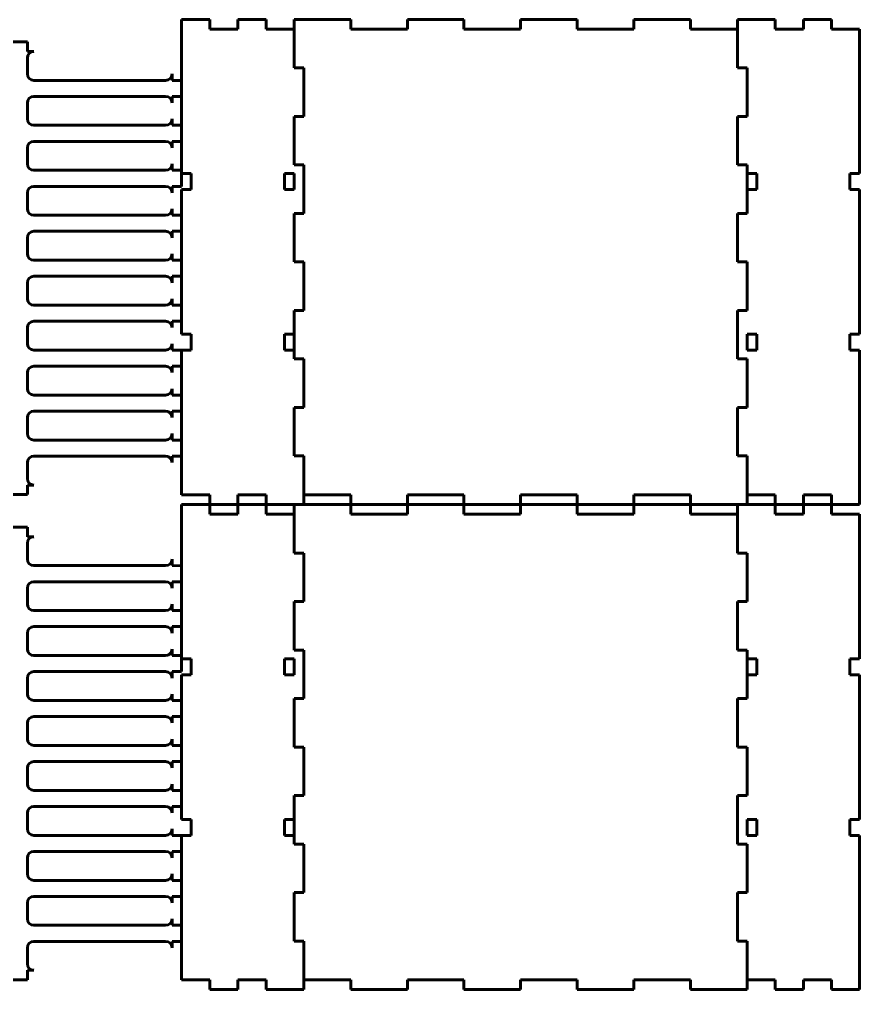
# Model space of a CAD drawing. Header units: millimetres. Extents: x -30 to 2296, y -1192 to 399.
# Drawn here: x 1773 to 2296, y -1192 to -587 of the extents above; entities that cross this region are included whole.
import ezdxf

# ---------------------------------------------------------------- set-up
doc = ezdxf.new("R2010")
doc.units = ezdxf.units.MM
doc.linetypes.add('K5LT_BASIC', pattern=[0])

msp = doc.modelspace()

# ---------------------------------------------------------------- linework, layer by layer
at = {"color": 143, "linetype": 'K5LT_BASIC', "lineweight": 60, "true_color": 0x33acca}
for p, q in [((1873.966, -587.34), (1873.966, -683.34)), ((1873.966, -587.34), (1891.466, -587.34)), ((1891.466, -587.34), (1891.466, -593.34)), ((1908.966, -593.34), (1908.966, -587.34)), ((1908.966, -587.34), (1926.466, -587.34)), ((1926.466, -587.34), (1926.466, -593.34)), ((1967.966, -587.34), (1943.966, -587.34)), ((1967.966, -587.34), (1977.966, -587.34)), ((1979.216, -587.34), (1977.966, -587.34)), ((1979.216, -587.34), (1979.216, -593.34)), ((2014.466, -587.34), (2014.466, -593.34)), ((2023.966, -587.34), (2014.466, -587.34)), ((2023.966, -587.34), (2033.966, -587.34)), ((2049.716, -587.34), (2033.966, -587.34)), ((2049.716, -587.34), (2049.716, -593.34)), ((2084.966, -587.34), (2084.966, -593.34)), ((2084.966, -587.34), (2089.966, -587.34)), ((2107.966, -587.34), (2089.966, -587.34)), ((2107.966, -587.34), (2117.966, -587.34)), ((2120.216, -587.34), (2117.966, -587.34)), ((2120.216, -587.34), (2120.216, -593.34)), ((2155.466, -587.34), (2155.466, -593.34)), ((2163.966, -587.34), (2155.466, -587.34)), ((2163.966, -587.34), (2173.966, -587.34)), ((2190.716, -587.34), (2173.966, -587.34)), ((2190.716, -593.34), (2190.716, -587.34)), ((2219.966, -587.34), (2219.966, -617.54)), ((2243.466, -587.34), (2219.966, -587.34)), ((2243.466, -587.34), (2243.466, -593.34)), ((2278.466, -587.34), (2260.966, -587.34)), ((2260.966, -587.34), (2260.966, -593.34)), ((2278.466, -587.34), (2278.466, -593.34)), ((1908.966, -593.34), (1891.466, -593.34)), ((1943.966, -593.34), (1926.466, -593.34)), ((1979.216, -593.34), (2014.466, -593.34)), ((2049.716, -593.34), (2084.966, -593.34)), ((2120.216, -593.34), (2155.466, -593.34)), ((2190.716, -593.34), (2219.966, -593.34)), ((2260.966, -593.34), (2243.466, -593.34)), ((2295.966, -593.34), (2278.466, -593.34)), ((2295.966, -593.34), (2295.966, -683.34)), ((1777.966, -601.306), (1767.966, -601.306)), ((1777.966, -607.306), (1777.966, -601.306)), ((1943.966, -617.54), (1949.966, -617.54)), ((1949.966, -647.74), (1949.966, -617.54)), ((2219.966, -617.54), (2225.966, -617.54)), ((1867.966, -625.306), (1873.966, -625.34)), ((1867.966, -635.306), (1873.966, -635.306)), ((1949.966, -647.74), (1943.966, -647.74)), ((2225.966, -647.74), (2219.966, -647.74)), ((2219.966, -647.74), (2219.966, -677.94)), ((1867.966, -653.306), (1873.966, -653.306)), ((1867.966, -663.306), (1873.966, -663.306)), ((1867.966, -681.306), (1873.966, -681.306)), ((1949.966, -677.94), (1943.966, -677.94)), ((1949.966, -708.14), (1949.966, -677.94)), ((2225.966, -677.94), (2219.966, -677.94)), ((1873.966, -683.34), (1879.966, -683.34)), ((1873.966, -683.34), (1873.966, -691.306)), ((1879.966, -683.34), (1879.966, -693.34)), ((1937.966, -683.34), (1943.966, -683.34)), ((1937.966, -693.34), (1937.966, -683.34)), ((1943.966, -683.34), (1943.966, -693.34)), ((2225.966, -683.34), (2231.966, -683.34)), ((2225.966, -683.34), (2225.966, -693.34)), ((2231.966, -683.34), (2231.966, -693.34)), ((2295.966, -683.34), (2289.966, -683.34)), ((2289.966, -683.34), (2289.966, -693.34)), ((1867.966, -691.306), (1873.966, -691.306)), ((1879.966, -693.34), (1873.966, -693.34)), ((1873.966, -693.34), (1873.966, -783.34)), ((1943.966, -693.34), (1937.966, -693.34)), ((2231.966, -693.34), (2225.966, -693.34)), ((2289.966, -693.34), (2295.966, -693.34)), ((2295.966, -693.34), (2295.966, -783.34)), ((1867.966, -709.306), (1873.966, -709.34)), ((1943.966, -708.14), (1949.966, -708.14)), ((2225.966, -708.14), (2219.966, -708.14)), ((2219.966, -708.14), (2219.966, -738.34)), ((1867.966, -719.306), (1873.966, -719.306)), ((1867.966, -737.306), (1873.966, -737.306)), ((1949.966, -738.34), (1943.966, -738.34)), ((1949.966, -768.54), (1949.966, -738.34)), ((2219.966, -738.34), (2225.966, -738.34)), ((1867.966, -747.306), (1873.966, -747.306)), ((1867.966, -765.306), (1873.966, -765.34)), ((1949.966, -768.54), (1943.966, -768.54)), ((2225.966, -768.54), (2219.966, -768.54)), ((2219.966, -768.54), (2219.966, -798.74)), ((1867.966, -775.306), (1873.966, -775.306)), ((1879.966, -783.34), (1873.966, -783.34)), ((1879.966, -783.34), (1879.966, -793.34)), ((1937.966, -793.34), (1937.966, -783.34)), ((1937.966, -783.34), (1943.966, -783.34)), ((1943.966, -783.34), (1943.966, -793.34)), ((2225.966, -793.34), (2225.966, -783.34)), ((2225.966, -783.34), (2231.966, -783.34)), ((2231.966, -783.34), (2231.966, -793.34)), ((2295.966, -783.34), (2289.966, -783.34)), ((2289.966, -783.34), (2289.966, -793.34)), ((1867.966, -793.306), (1873.966, -793.306)), ((1873.966, -793.34), (1879.966, -793.34)), ((1873.966, -793.34), (1873.966, -883.34)), ((1943.966, -793.34), (1937.966, -793.34)), ((2231.966, -793.34), (2225.966, -793.34)), ((2295.966, -793.34), (2289.966, -793.34)), ((2295.966, -793.34), (2295.966, -889.34)), ((1867.966, -803.306), (1873.966, -803.306)), ((1949.966, -798.74), (1943.966, -798.74)), ((1949.966, -828.94), (1949.966, -798.74)), ((2219.966, -798.74), (2225.966, -798.74)), ((1867.966, -821.306), (1873.966, -821.34)), ((1867.966, -831.306), (1873.966, -831.306)), ((1949.966, -828.94), (1943.966, -828.94)), ((2225.966, -828.94), (2219.966, -828.94)), ((2219.966, -828.94), (2219.966, -859.14)), ((1867.966, -849.306), (1873.966, -849.306)), ((1867.966, -859.306), (1873.966, -859.306)), ((1949.966, -859.14), (1943.966, -859.14)), ((1949.966, -889.34), (1949.966, -859.14)), ((2219.966, -859.14), (2225.966, -859.14)), ((1777.966, -883.306), (1777.966, -877.306)), ((1777.966, -883.306), (1777.966, -877.306)), ((1777.966, -883.306), (1767.966, -883.306)), ((1873.966, -883.34), (1891.466, -883.34)), ((1891.466, -883.34), (1891.466, -889.34)), ((1908.966, -889.34), (1908.966, -883.34)), ((1908.966, -883.34), (1926.466, -883.34)), ((1926.466, -883.34), (1926.466, -889.34)), ((1949.966, -883.34), (1979.216, -883.34)), ((1979.216, -883.34), (1979.216, -889.34)), ((2049.716, -883.34), (2014.466, -883.34)), ((2014.466, -889.34), (2014.466, -883.34)), ((2049.716, -889.34), (2049.716, -883.34)), ((2120.216, -883.34), (2084.966, -883.34)), ((2084.966, -889.34), (2084.966, -883.34)), ((2120.216, -889.34), (2120.216, -883.34)), ((2190.716, -883.34), (2155.466, -883.34)), ((2155.466, -889.34), (2155.466, -883.34)), ((2190.716, -889.34), (2190.716, -883.34)), ((2243.466, -883.34), (2225.966, -883.34)), ((2243.466, -889.34), (2243.466, -883.34)), ((2260.966, -889.34), (2260.966, -883.34)), ((2260.966, -883.34), (2278.466, -883.34)), ((2278.466, -883.34), (2278.466, -889.34)), ((1873.966, -889.53), (1873.966, -985.53)), ((1873.966, -889.53), (1891.466, -889.53)), ((1891.466, -889.34), (1908.966, -889.34)), ((1891.466, -889.53), (1891.466, -895.53)), ((1908.966, -895.53), (1908.966, -889.53)), ((1908.966, -889.53), (1926.466, -889.53)), ((1926.466, -889.34), (1949.966, -889.34)), ((1926.466, -889.53), (1926.466, -895.53)), ((1967.966, -889.53), (1943.966, -889.53)), ((1967.966, -889.53), (1977.966, -889.53)), ((1979.216, -889.53), (1977.966, -889.53)), ((1995.966, -889.34), (1979.216, -889.34)), ((1979.216, -889.53), (1979.216, -895.53)), ((1995.966, -889.34), (2005.966, -889.34)), ((2014.466, -889.34), (2005.966, -889.34)), ((2014.466, -889.53), (2014.466, -895.53)), ((2023.966, -889.53), (2014.466, -889.53)), ((2023.966, -889.53), (2033.966, -889.53)), ((2049.716, -889.53), (2033.966, -889.53)), ((2051.966, -889.34), (2049.716, -889.34)), ((2049.716, -889.53), (2049.716, -895.53)), ((2051.966, -889.34), (2061.966, -889.34)), ((2079.966, -889.34), (2061.966, -889.34)), ((2079.966, -889.34), (2084.966, -889.34)), ((2084.966, -889.53), (2084.966, -895.53)), ((2084.966, -889.53), (2089.966, -889.53)), ((2107.966, -889.53), (2089.966, -889.53)), ((2107.966, -889.53), (2117.966, -889.53)), ((2120.216, -889.53), (2117.966, -889.53)), ((2135.966, -889.34), (2120.216, -889.34)), ((2120.216, -889.53), (2120.216, -895.53)), ((2135.966, -889.34), (2145.966, -889.34)), ((2155.466, -889.34), (2145.966, -889.34)), ((2155.466, -889.53), (2155.466, -895.53)), ((2163.966, -889.53), (2155.466, -889.53)), ((2163.966, -889.53), (2173.966, -889.53)), ((2190.716, -889.53), (2173.966, -889.53)), ((2191.966, -889.34), (2190.716, -889.34)), ((2190.716, -895.53), (2190.716, -889.53)), ((2191.966, -889.34), (2201.966, -889.34)), ((2225.966, -889.34), (2201.966, -889.34)), ((2219.966, -889.53), (2219.966, -919.73)), ((2243.466, -889.53), (2219.966, -889.53)), ((2260.966, -889.34), (2243.466, -889.34)), ((2243.466, -889.53), (2243.466, -895.53)), ((2278.466, -889.53), (2260.966, -889.53)), ((2260.966, -889.53), (2260.966, -895.53)), ((2295.966, -889.34), (2278.466, -889.34)), ((2278.466, -889.53), (2278.466, -895.53)), ((1908.966, -895.53), (1891.466, -895.53)), ((1943.966, -895.53), (1926.466, -895.53)), ((1979.216, -895.53), (2014.466, -895.53)), ((2049.716, -895.53), (2084.966, -895.53)), ((2120.216, -895.53), (2155.466, -895.53)), ((2190.716, -895.53), (2219.966, -895.53)), ((2260.966, -895.53), (2243.466, -895.53)), ((2295.966, -895.53), (2278.466, -895.53)), ((2295.966, -895.53), (2295.966, -985.53)), ((1777.966, -903.496), (1767.966, -903.496)), ((1777.966, -909.496), (1777.966, -903.496)), ((1943.966, -919.73), (1949.966, -919.73)), ((1949.966, -949.93), (1949.966, -919.73)), ((2219.966, -919.73), (2225.966, -919.73)), ((1867.966, -927.496), (1873.966, -927.53)), ((1867.966, -937.496), (1873.966, -937.496)), ((1949.966, -949.93), (1943.966, -949.93)), ((2225.966, -949.93), (2219.966, -949.93)), ((2219.966, -949.93), (2219.966, -980.13)), ((1867.966, -955.496), (1873.966, -955.496)), ((1867.966, -965.496), (1873.966, -965.496)), ((1867.966, -983.496), (1873.966, -983.496)), ((1949.966, -980.13), (1943.966, -980.13)), ((1949.966, -1010.33), (1949.966, -980.13)), ((2225.966, -980.13), (2219.966, -980.13)), ((1873.966, -985.53), (1879.966, -985.53)), ((1873.966, -985.53), (1873.966, -993.496)), ((1879.966, -985.53), (1879.966, -995.53)), ((1937.966, -985.53), (1943.966, -985.53)), ((1937.966, -995.53), (1937.966, -985.53)), ((1943.966, -985.53), (1943.966, -995.53)), ((2225.966, -985.53), (2231.966, -985.53)), ((2225.966, -985.53), (2225.966, -995.53)), ((2231.966, -985.53), (2231.966, -995.53)), ((2295.966, -985.53), (2289.966, -985.53)), ((2289.966, -985.53), (2289.966, -995.53)), ((1867.966, -993.496), (1873.966, -993.496)), ((1879.966, -995.53), (1873.966, -995.53)), ((1873.966, -995.53), (1873.966, -1085.53)), ((1943.966, -995.53), (1937.966, -995.53)), ((2231.966, -995.53), (2225.966, -995.53)), ((2289.966, -995.53), (2295.966, -995.53)), ((2295.966, -995.53), (2295.966, -1085.53)), ((1867.966, -1011.496), (1873.966, -1011.53)), ((1943.966, -1010.33), (1949.966, -1010.33)), ((2225.966, -1010.33), (2219.966, -1010.33)), ((2219.966, -1010.33), (2219.966, -1040.53)), ((1867.966, -1021.496), (1873.966, -1021.496)), ((1867.966, -1039.496), (1873.966, -1039.496)), ((1949.966, -1040.53), (1943.966, -1040.53)), ((1949.966, -1070.73), (1949.966, -1040.53)), ((2219.966, -1040.53), (2225.966, -1040.53)), ((1867.966, -1049.496), (1873.966, -1049.496)), ((1867.966, -1067.496), (1873.966, -1067.53)), ((1949.966, -1070.73), (1943.966, -1070.73)), ((2225.966, -1070.73), (2219.966, -1070.73)), ((2219.966, -1070.73), (2219.966, -1100.93)), ((1867.966, -1077.496), (1873.966, -1077.496)), ((1879.966, -1085.53), (1873.966, -1085.53)), ((1879.966, -1085.53), (1879.966, -1095.53)), ((1937.966, -1095.53), (1937.966, -1085.53)), ((1937.966, -1085.53), (1943.966, -1085.53)), ((1943.966, -1085.53), (1943.966, -1095.53)), ((2225.966, -1095.53), (2225.966, -1085.53)), ((2225.966, -1085.53), (2231.966, -1085.53)), ((2231.966, -1085.53), (2231.966, -1095.53)), ((2295.966, -1085.53), (2289.966, -1085.53)), ((2289.966, -1085.53), (2289.966, -1095.53)), ((1867.966, -1095.496), (1873.966, -1095.496)), ((1873.966, -1095.53), (1879.966, -1095.53)), ((1873.966, -1095.53), (1873.966, -1185.53)), ((1943.966, -1095.53), (1937.966, -1095.53)), ((2231.966, -1095.53), (2225.966, -1095.53)), ((2295.966, -1095.53), (2289.966, -1095.53)), ((2295.966, -1095.53), (2295.966, -1191.53)), ((1867.966, -1105.496), (1873.966, -1105.496)), ((1949.966, -1100.93), (1943.966, -1100.93)), ((1949.966, -1131.13), (1949.966, -1100.93)), ((2219.966, -1100.93), (2225.966, -1100.93)), ((1867.966, -1123.496), (1873.966, -1123.53)), ((1867.966, -1133.496), (1873.966, -1133.496)), ((1949.966, -1131.13), (1943.966, -1131.13)), ((2225.966, -1131.13), (2219.966, -1131.13)), ((2219.966, -1131.13), (2219.966, -1161.33)), ((1867.966, -1151.496), (1873.966, -1151.496)), ((1867.966, -1161.496), (1873.966, -1161.496)), ((1949.966, -1161.33), (1943.966, -1161.33)), ((1949.966, -1191.53), (1949.966, -1161.33)), ((2219.966, -1161.33), (2225.966, -1161.33)), ((1777.966, -1185.496), (1777.966, -1179.496)), ((1777.966, -1185.496), (1777.966, -1179.496)), ((1777.966, -1185.496), (1767.966, -1185.496)), ((1873.966, -1185.53), (1891.466, -1185.53)), ((1891.466, -1185.53), (1891.466, -1191.53)), ((1908.966, -1191.53), (1908.966, -1185.53)), ((1908.966, -1185.53), (1926.466, -1185.53)), ((1926.466, -1185.53), (1926.466, -1191.53)), ((1949.966, -1185.53), (1979.216, -1185.53)), ((1979.216, -1185.53), (1979.216, -1191.53)), ((2049.716, -1185.53), (2014.466, -1185.53)), ((2014.466, -1191.53), (2014.466, -1185.53)), ((2049.716, -1191.53), (2049.716, -1185.53)), ((2120.216, -1185.53), (2084.966, -1185.53)), ((2084.966, -1191.53), (2084.966, -1185.53)), ((2120.216, -1191.53), (2120.216, -1185.53)), ((2190.716, -1185.53), (2155.466, -1185.53)), ((2155.466, -1191.53), (2155.466, -1185.53)), ((2190.716, -1191.53), (2190.716, -1185.53)), ((2243.466, -1185.53), (2225.966, -1185.53)), ((2243.466, -1191.53), (2243.466, -1185.53)), ((2260.966, -1191.53), (2260.966, -1185.53)), ((2260.966, -1185.53), (2278.466, -1185.53)), ((2278.466, -1185.53), (2278.466, -1191.53)), ((1891.466, -1191.53), (1908.966, -1191.53)), ((1926.466, -1191.53), (1949.966, -1191.53)), ((1995.966, -1191.53), (1979.216, -1191.53)), ((1995.966, -1191.53), (2005.966, -1191.53)), ((2014.466, -1191.53), (2005.966, -1191.53)), ((2051.966, -1191.53), (2049.716, -1191.53)), ((2051.966, -1191.53), (2061.966, -1191.53)), ((2079.966, -1191.53), (2061.966, -1191.53)), ((2079.966, -1191.53), (2084.966, -1191.53)), ((2135.966, -1191.53), (2120.216, -1191.53)), ((2135.966, -1191.53), (2145.966, -1191.53)), ((2155.466, -1191.53), (2145.966, -1191.53)), ((2191.966, -1191.53), (2190.716, -1191.53)), ((2191.966, -1191.53), (2201.966, -1191.53)), ((2225.966, -1191.53), (2201.966, -1191.53)), ((2260.966, -1191.53), (2243.466, -1191.53)), ((2295.966, -1191.53), (2278.466, -1191.53))]:
    msp.add_line(p, q, dxfattribs=at)
for points in [[(1943.966, -617.54), (1943.966, -587.34)], [(1781.966, -607.306), (1777.966, -607.306)], [(1777.966, -611.306), (1777.966, -621.306)], [(1867.966, -625.306), (1867.966, -621.306)], [(2225.966, -617.54), (2225.966, -647.74)], [(1781.966, -625.306), (1863.966, -625.306)], [(1777.966, -639.306), (1777.966, -649.306)], [(1863.966, -635.306), (1781.966, -635.306)], [(1867.966, -639.306), (1867.966, -635.306)], [(1867.966, -653.306), (1867.966, -649.306)], [(1943.966, -677.94), (1943.966, -647.74)], [(1781.966, -653.306), (1863.966, -653.306)], [(1863.966, -663.306), (1781.966, -663.306)], [(1867.966, -667.306), (1867.966, -663.306)], [(1777.966, -667.306), (1777.966, -677.306)], [(1781.966, -681.306), (1863.966, -681.306)], [(1867.966, -681.306), (1867.966, -677.306)], [(2225.966, -677.94), (2225.966, -683.34)], [(1863.966, -691.306), (1781.966, -691.306)], [(1867.966, -695.306), (1867.966, -691.306)], [(2225.966, -693.34), (2225.966, -708.14)], [(1777.966, -695.306), (1777.966, -705.306)], [(1867.966, -709.306), (1867.966, -705.306)], [(1781.966, -709.306), (1863.966, -709.306)], [(1943.966, -738.34), (1943.966, -708.14)], [(1777.966, -723.306), (1777.966, -733.306)], [(1863.966, -719.306), (1781.966, -719.306)], [(1867.966, -723.306), (1867.966, -719.306)], [(1867.966, -737.306), (1867.966, -733.306)], [(1781.966, -737.306), (1863.966, -737.306)], [(2225.966, -738.34), (2225.966, -768.54)], [(1863.966, -747.306), (1781.966, -747.306)], [(1867.966, -751.306), (1867.966, -747.306)], [(1777.966, -751.306), (1777.966, -761.306)], [(1781.966, -765.306), (1863.966, -765.306)], [(1867.966, -765.306), (1867.966, -761.306)], [(1943.966, -783.34), (1943.966, -768.54)], [(1777.966, -779.306), (1777.966, -789.306)], [(1863.966, -775.306), (1781.966, -775.306)], [(1867.966, -779.306), (1867.966, -775.306)], [(1867.966, -793.306), (1867.966, -789.306)], [(1781.966, -793.306), (1863.966, -793.306)], [(1943.966, -798.74), (1943.966, -793.34)], [(1863.966, -803.306), (1781.966, -803.306)], [(1867.966, -807.306), (1867.966, -803.306)], [(2225.966, -798.74), (2225.966, -828.94)], [(1777.966, -807.306), (1777.966, -817.306)], [(1781.966, -821.306), (1863.966, -821.306)], [(1867.966, -821.306), (1867.966, -817.306)], [(1863.966, -831.306), (1781.966, -831.306)], [(1867.966, -835.306), (1867.966, -831.306)], [(1943.966, -859.14), (1943.966, -828.94)], [(1777.966, -835.306), (1777.966, -845.306)], [(1867.966, -849.306), (1867.966, -845.306)], [(1781.966, -849.306), (1863.966, -849.306)], [(1777.966, -863.306), (1777.966, -873.306)], [(1863.966, -859.306), (1781.966, -859.306)], [(1867.966, -863.306), (1867.966, -859.306)], [(2225.966, -859.14), (2225.966, -889.34)], [(1777.966, -877.306), (1781.966, -877.306)], [(1943.966, -919.73), (1943.966, -889.53)], [(1781.966, -909.496), (1777.966, -909.496)], [(1777.966, -913.496), (1777.966, -923.496)], [(1867.966, -927.496), (1867.966, -923.496)], [(2225.966, -919.73), (2225.966, -949.93)], [(1781.966, -927.496), (1863.966, -927.496)], [(1777.966, -941.496), (1777.966, -951.496)], [(1863.966, -937.496), (1781.966, -937.496)], [(1867.966, -941.496), (1867.966, -937.496)], [(1867.966, -955.496), (1867.966, -951.496)], [(1943.966, -980.13), (1943.966, -949.93)], [(1781.966, -955.496), (1863.966, -955.496)], [(1863.966, -965.496), (1781.966, -965.496)], [(1867.966, -969.496), (1867.966, -965.496)], [(1777.966, -969.496), (1777.966, -979.496)], [(1781.966, -983.496), (1863.966, -983.496)], [(1867.966, -983.496), (1867.966, -979.496)], [(2225.966, -980.13), (2225.966, -985.53)], [(1863.966, -993.496), (1781.966, -993.496)], [(1867.966, -997.496), (1867.966, -993.496)], [(2225.966, -995.53), (2225.966, -1010.33)], [(1777.966, -997.496), (1777.966, -1007.496)], [(1867.966, -1011.496), (1867.966, -1007.496)], [(1781.966, -1011.496), (1863.966, -1011.496)], [(1943.966, -1040.53), (1943.966, -1010.33)], [(1777.966, -1025.496), (1777.966, -1035.496)], [(1863.966, -1021.496), (1781.966, -1021.496)], [(1867.966, -1025.496), (1867.966, -1021.496)], [(1867.966, -1039.496), (1867.966, -1035.496)], [(1781.966, -1039.496), (1863.966, -1039.496)], [(2225.966, -1040.53), (2225.966, -1070.73)], [(1863.966, -1049.496), (1781.966, -1049.496)], [(1867.966, -1053.496), (1867.966, -1049.496)], [(1777.966, -1053.496), (1777.966, -1063.496)], [(1781.966, -1067.496), (1863.966, -1067.496)], [(1867.966, -1067.496), (1867.966, -1063.496)], [(1943.966, -1085.53), (1943.966, -1070.73)], [(1777.966, -1081.496), (1777.966, -1091.496)], [(1863.966, -1077.496), (1781.966, -1077.496)], [(1867.966, -1081.496), (1867.966, -1077.496)], [(1867.966, -1095.496), (1867.966, -1091.496)], [(1781.966, -1095.496), (1863.966, -1095.496)], [(1943.966, -1100.93), (1943.966, -1095.53)], [(1863.966, -1105.496), (1781.966, -1105.496)], [(1867.966, -1109.496), (1867.966, -1105.496)], [(2225.966, -1100.93), (2225.966, -1131.13)], [(1777.966, -1109.496), (1777.966, -1119.496)], [(1781.966, -1123.496), (1863.966, -1123.496)], [(1867.966, -1123.496), (1867.966, -1119.496)], [(1863.966, -1133.496), (1781.966, -1133.496)], [(1867.966, -1137.496), (1867.966, -1133.496)], [(1943.966, -1161.33), (1943.966, -1131.13)], [(1777.966, -1137.496), (1777.966, -1147.496)], [(1867.966, -1151.496), (1867.966, -1147.496)], [(1781.966, -1151.496), (1863.966, -1151.496)], [(1777.966, -1165.496), (1777.966, -1175.496)], [(1863.966, -1161.496), (1781.966, -1161.496)], [(1867.966, -1165.496), (1867.966, -1161.496)], [(2225.966, -1161.33), (2225.966, -1191.53)], [(1777.966, -1179.496), (1781.966, -1179.496)]]:
    msp.add_lwpolyline(points, dxfattribs=at)
for centre, start, end in [((1781.966, -611.306), 90, 180), ((1781.966, -621.306), 180, 270), ((1863.966, -621.306), 270, 0), ((1781.966, -639.306), 90, 180), ((1863.966, -639.306), 0, 90), ((1781.966, -649.306), 180, 270), ((1863.966, -649.306), 270, 0), ((1781.966, -667.306), 90, 180), ((1863.966, -667.306), 0, 90), ((1781.966, -677.306), 180, 270), ((1863.966, -677.306), 270, 0), ((1781.966, -695.306), 90, 180), ((1863.966, -695.306), 0, 90), ((1781.966, -705.306), 180, 270), ((1863.966, -705.306), 270, 0), ((1781.966, -723.306), 90, 180), ((1863.966, -723.306), 0, 90), ((1781.966, -733.306), 180, 270), ((1863.966, -733.306), 270, 0), ((1781.966, -751.306), 90, 180), ((1863.966, -751.306), 0, 90), ((1781.966, -761.306), 180, 270), ((1863.966, -761.306), 270, 0), ((1781.966, -779.306), 90, 180), ((1863.966, -779.306), 0, 90), ((1781.966, -789.306), 180, 270), ((1863.966, -789.306), 270, 0), ((1781.966, -807.306), 90, 180), ((1863.966, -807.306), 0, 90), ((1781.966, -817.306), 180, 270), ((1863.966, -817.306), 270, 0), ((1781.966, -835.306), 90, 180), ((1781.966, -835.306), 90, 180), ((1863.966, -835.306), 0, 90), ((1863.966, -835.306), 0, 90), ((1781.966, -845.306), 180, 270), ((1781.966, -845.306), 180, 270), ((1863.966, -845.306), 270, 0), ((1863.966, -845.306), 270, 0), ((1781.966, -863.306), 90, 180), ((1863.966, -863.306), 0, 90), ((1781.966, -873.306), 180, 270), ((1781.966, -913.496), 90, 180), ((1781.966, -923.496), 180, 270), ((1863.966, -923.496), 270, 0), ((1781.966, -941.496), 90, 180), ((1863.966, -941.496), 0, 90), ((1781.966, -951.496), 180, 270), ((1863.966, -951.496), 270, 0), ((1781.966, -969.496), 90, 180), ((1863.966, -969.496), 0, 90), ((1781.966, -979.496), 180, 270), ((1863.966, -979.496), 270, 0), ((1781.966, -997.496), 90, 180), ((1863.966, -997.496), 0, 90), ((1781.966, -1007.496), 180, 270), ((1863.966, -1007.496), 270, 0), ((1781.966, -1025.496), 90, 180), ((1863.966, -1025.496), 0, 90), ((1781.966, -1035.496), 180, 270), ((1863.966, -1035.496), 270, 0), ((1781.966, -1053.496), 90, 180), ((1863.966, -1053.496), 0, 90), ((1781.966, -1063.496), 180, 270), ((1863.966, -1063.496), 270, 0), ((1781.966, -1081.496), 90, 180), ((1863.966, -1081.496), 0, 90), ((1781.966, -1091.496), 180, 270), ((1863.966, -1091.496), 270, 0), ((1781.966, -1109.496), 90, 180), ((1863.966, -1109.496), 0, 90), ((1781.966, -1119.496), 180, 270), ((1863.966, -1119.496), 270, 0), ((1781.966, -1137.496), 90, 180), ((1781.966, -1137.496), 90, 180), ((1863.966, -1137.496), 0, 90), ((1863.966, -1137.496), 0, 90), ((1781.966, -1147.496), 180, 270), ((1781.966, -1147.496), 180, 270), ((1863.966, -1147.496), 270, 0), ((1863.966, -1147.496), 270, 0), ((1781.966, -1165.496), 90, 180), ((1863.966, -1165.496), 0, 90), ((1781.966, -1175.496), 180, 270)]:
    msp.add_arc(centre, 4, start, end, dxfattribs=at)

doc.saveas('drawing.dxf')
